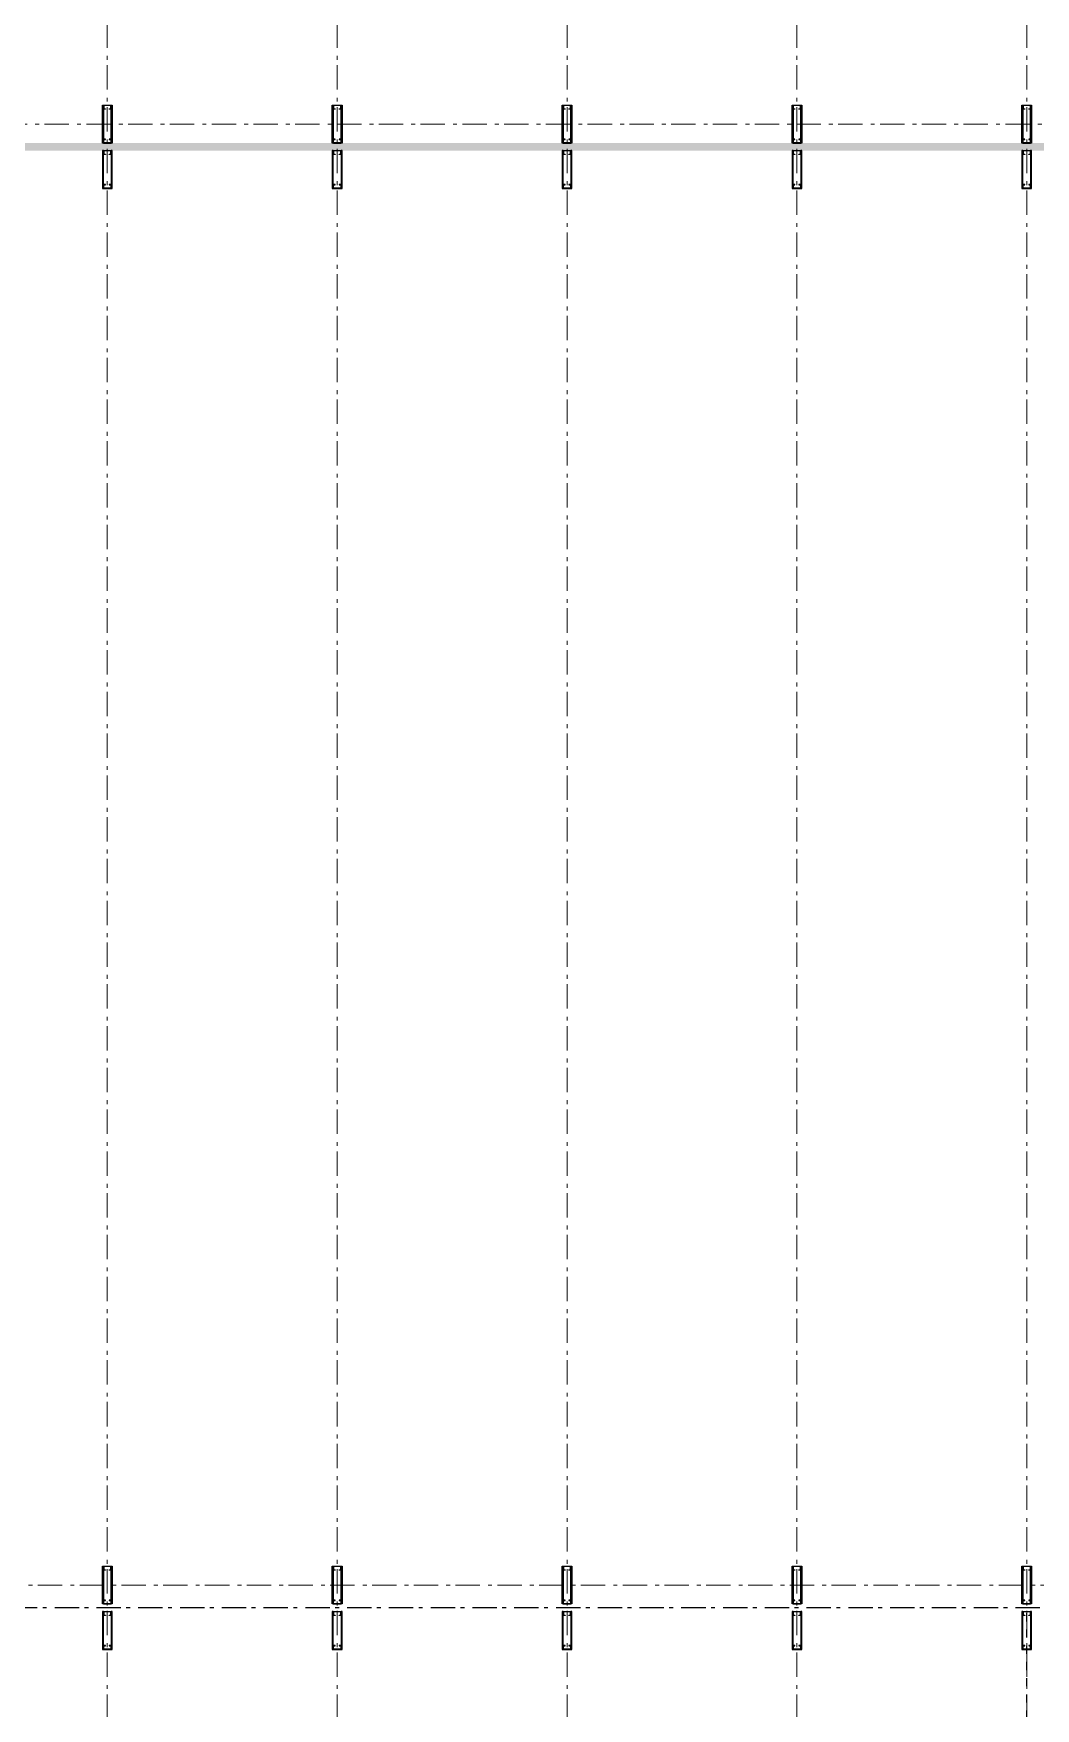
# Model space of a CAD drawing. Header units: millimetres. Extents: x 199 to 443, y 158 to 366.
# Drawn here: x 340.7 to 366.42, y 235.08 to 278.07 of the extents above; entities that cross this region are included whole.
import ezdxf

# ---------------------------------------------------------------- set-up
doc = ezdxf.new("R2010")
doc.units = ezdxf.units.MM
for name, pattern in [('DASHDOT2', [12.7, 6.35, -3.175, 0, -3.175]), ('STYLE_01', [0.416641, 0.208282, -0.208359]), ('STYLE_12', [1.04164, 0.625, -0.208282, 0.069427, -0.138931])]:
    doc.linetypes.add(name, pattern=pattern)
doc.layers.add('000 - MUROS', color=252, linetype='Continuous')
doc.layers.add('Mobiliario', color=8, linetype='Continuous')
doc.layers.add('Eje-Columnas', color=252, linetype='STYLE_12', lineweight=5)
doc.layers.add('Terreno', color=8, linetype='DASHDOT2', lineweight=9)

msp = doc.modelspace()

# ---------------------------------------------------------------- hatches: boundary and pattern name
at = {"layer": 'Mobiliario', "transparency": 33554687}
h = msp.add_hatch(color=256, dxfattribs=at)
h.dxf.hatch_style = 1
h.paths.add_polyline_path([(413.517, 275.262), (277.28, 275.262), (277.28, 275.066), (413.517, 275.066)])

# ---------------------------------------------------------------- linework, layer by layer
at = {"layer": '000 - MUROS', "linetype": 'STYLE_12'}
msp.add_line((390.117, 237.662), (289.508, 237.662), dxfattribs=at)
at = {"layer": '000 - MUROS', "color": 8, "linetype": 'STYLE_01'}
msp.add_line((366.192, 218.566), (366.192, 237.562), dxfattribs=at)
at = {"layer": '000 - MUROS', "color": 8}
for points in [[(342.467, 276.23), (342.492, 276.23), (342.492, 275.26), (342.467, 275.26)], [(342.692, 276.23), (342.717, 276.23), (342.717, 275.26), (342.692, 275.26)], [(348.367, 276.23), (348.392, 276.23), (348.392, 275.26), (348.367, 275.26)], [(348.592, 276.23), (348.617, 276.23), (348.617, 275.26), (348.592, 275.26)], [(354.267, 276.23), (354.292, 276.23), (354.292, 275.26), (354.267, 275.26)], [(354.492, 276.23), (354.517, 276.23), (354.517, 275.26), (354.492, 275.26)], [(360.167, 276.23), (360.192, 276.23), (360.192, 275.26), (360.167, 275.26)], [(360.392, 276.23), (360.417, 276.23), (360.417, 275.26), (360.392, 275.26)], [(366.067, 276.23), (366.092, 276.23), (366.092, 275.26), (366.067, 275.26)], [(366.292, 276.23), (366.317, 276.23), (366.317, 275.26), (366.292, 275.26)], [(342.467, 274.094), (342.492, 274.094), (342.492, 275.064), (342.467, 275.064)], [(342.692, 274.094), (342.717, 274.094), (342.717, 275.064), (342.692, 275.064)], [(348.367, 274.094), (348.392, 274.094), (348.392, 275.064), (348.367, 275.064)], [(348.592, 274.094), (348.617, 274.094), (348.617, 275.064), (348.592, 275.064)], [(354.267, 274.094), (354.292, 274.094), (354.292, 275.064), (354.267, 275.064)], [(354.492, 274.094), (354.517, 274.094), (354.517, 275.064), (354.492, 275.064)], [(360.167, 274.094), (360.192, 274.094), (360.192, 275.064), (360.167, 275.064)], [(360.392, 274.094), (360.417, 274.094), (360.417, 275.064), (360.392, 275.064)], [(366.067, 274.094), (366.092, 274.094), (366.092, 275.064), (366.067, 275.064)], [(366.292, 274.094), (366.317, 274.094), (366.317, 275.064), (366.292, 275.064)], [(342.467, 238.73), (342.492, 238.73), (342.492, 237.76), (342.467, 237.76)], [(342.692, 238.73), (342.717, 238.73), (342.717, 237.76), (342.692, 237.76)], [(348.367, 238.73), (348.392, 238.73), (348.392, 237.76), (348.367, 237.76)], [(348.592, 238.73), (348.617, 238.73), (348.617, 237.76), (348.592, 237.76)], [(354.267, 238.73), (354.292, 238.73), (354.292, 237.76), (354.267, 237.76)], [(354.492, 238.73), (354.517, 238.73), (354.517, 237.76), (354.492, 237.76)], [(360.167, 238.73), (360.192, 238.73), (360.192, 237.76), (360.167, 237.76)], [(360.392, 238.73), (360.417, 238.73), (360.417, 237.76), (360.392, 237.76)], [(366.067, 238.73), (366.092, 238.73), (366.092, 237.76), (366.067, 237.76)], [(366.292, 238.73), (366.317, 238.73), (366.317, 237.76), (366.292, 237.76)], [(342.467, 236.594), (342.492, 236.594), (342.492, 237.564), (342.467, 237.564)], [(342.692, 236.594), (342.717, 236.594), (342.717, 237.564), (342.692, 237.564)], [(348.367, 236.594), (348.392, 236.594), (348.392, 237.564), (348.367, 237.564)], [(348.592, 236.594), (348.617, 236.594), (348.617, 237.564), (348.592, 237.564)], [(354.267, 236.594), (354.292, 236.594), (354.292, 237.564), (354.267, 237.564)], [(354.492, 236.594), (354.517, 236.594), (354.517, 237.564), (354.492, 237.564)], [(360.167, 236.594), (360.192, 236.594), (360.192, 237.564), (360.167, 237.564)], [(360.392, 236.594), (360.417, 236.594), (360.417, 237.564), (360.392, 237.564)], [(366.067, 236.594), (366.092, 236.594), (366.092, 237.564), (366.067, 237.564)], [(366.292, 236.594), (366.317, 236.594), (366.317, 237.564), (366.292, 237.564)]]:
    msp.add_lwpolyline(points, close=True, dxfattribs=at)
at = {"layer": '000 - MUROS'}
for points in [[(342.542, 276.138), (342.542, 276.13), (342.497, 276.13, -0.414214), (342.492, 276.135), (342.492, 276.225, -0.414214), (342.497, 276.23), (342.687, 276.23, -0.414214), (342.692, 276.225), (342.692, 276.135, -0.414214), (342.687, 276.13), (342.642, 276.13), (342.642, 276.138), (342.679, 276.138, 0.414214), (342.684, 276.143), (342.684, 276.217, 0.414214), (342.679, 276.222), (342.505, 276.222, 0.414214), (342.5, 276.217), (342.5, 276.143, 0.414214), (342.505, 276.138)], [(348.442, 276.138), (348.442, 276.13), (348.397, 276.13, -0.414214), (348.392, 276.135), (348.392, 276.225, -0.414214), (348.397, 276.23), (348.587, 276.23, -0.414214), (348.592, 276.225), (348.592, 276.135, -0.414214), (348.587, 276.13), (348.542, 276.13), (348.542, 276.138), (348.579, 276.138, 0.414214), (348.584, 276.143), (348.584, 276.217, 0.414214), (348.579, 276.222), (348.405, 276.222, 0.414214), (348.4, 276.217), (348.4, 276.143, 0.414214), (348.405, 276.138)], [(354.342, 276.138), (354.342, 276.13), (354.297, 276.13, -0.414214), (354.292, 276.135), (354.292, 276.225, -0.414214), (354.297, 276.23), (354.487, 276.23, -0.414214), (354.492, 276.225), (354.492, 276.135, -0.414214), (354.487, 276.13), (354.442, 276.13), (354.442, 276.138), (354.479, 276.138, 0.414214), (354.484, 276.143), (354.484, 276.217, 0.414214), (354.479, 276.222), (354.305, 276.222, 0.414214), (354.3, 276.217), (354.3, 276.143, 0.414214), (354.305, 276.138)], [(360.242, 276.138), (360.242, 276.13), (360.197, 276.13, -0.414214), (360.192, 276.135), (360.192, 276.225, -0.414214), (360.197, 276.23), (360.387, 276.23, -0.414214), (360.392, 276.225), (360.392, 276.135, -0.414214), (360.387, 276.13), (360.342, 276.13), (360.342, 276.138), (360.379, 276.138, 0.414214), (360.384, 276.143), (360.384, 276.217, 0.414214), (360.379, 276.222), (360.205, 276.222, 0.414214), (360.2, 276.217), (360.2, 276.143, 0.414214), (360.205, 276.138)], [(366.142, 276.138), (366.142, 276.13), (366.097, 276.13, -0.414214), (366.092, 276.135), (366.092, 276.225, -0.414214), (366.097, 276.23), (366.287, 276.23, -0.414214), (366.292, 276.225), (366.292, 276.135, -0.414214), (366.287, 276.13), (366.242, 276.13), (366.242, 276.138), (366.279, 276.138, 0.414214), (366.284, 276.143), (366.284, 276.217, 0.414214), (366.279, 276.222), (366.105, 276.222, 0.414214), (366.1, 276.217), (366.1, 276.143, 0.414214), (366.105, 276.138)], [(342.542, 275.352), (342.542, 275.36), (342.497, 275.36, 0.414214), (342.492, 275.355), (342.492, 275.265, 0.414214), (342.497, 275.26), (342.687, 275.26, 0.414214), (342.692, 275.265), (342.692, 275.355, 0.414214), (342.687, 275.36), (342.642, 275.36), (342.642, 275.352), (342.679, 275.352, -0.414214), (342.684, 275.347), (342.684, 275.273, -0.414214), (342.679, 275.268), (342.505, 275.268, -0.414214), (342.5, 275.273), (342.5, 275.347, -0.414214), (342.505, 275.352)], [(348.442, 275.352), (348.442, 275.36), (348.397, 275.36, 0.414214), (348.392, 275.355), (348.392, 275.265, 0.414214), (348.397, 275.26), (348.587, 275.26, 0.414214), (348.592, 275.265), (348.592, 275.355, 0.414214), (348.587, 275.36), (348.542, 275.36), (348.542, 275.352), (348.579, 275.352, -0.414214), (348.584, 275.347), (348.584, 275.273, -0.414214), (348.579, 275.268), (348.405, 275.268, -0.414214), (348.4, 275.273), (348.4, 275.347, -0.414214), (348.405, 275.352)], [(354.342, 275.352), (354.342, 275.36), (354.297, 275.36, 0.414214), (354.292, 275.355), (354.292, 275.265, 0.414214), (354.297, 275.26), (354.487, 275.26, 0.414214), (354.492, 275.265), (354.492, 275.355, 0.414214), (354.487, 275.36), (354.442, 275.36), (354.442, 275.352), (354.479, 275.352, -0.414214), (354.484, 275.347), (354.484, 275.273, -0.414214), (354.479, 275.268), (354.305, 275.268, -0.414214), (354.3, 275.273), (354.3, 275.347, -0.414214), (354.305, 275.352)], [(360.242, 275.352), (360.242, 275.36), (360.197, 275.36, 0.414214), (360.192, 275.355), (360.192, 275.265, 0.414214), (360.197, 275.26), (360.387, 275.26, 0.414214), (360.392, 275.265), (360.392, 275.355, 0.414214), (360.387, 275.36), (360.342, 275.36), (360.342, 275.352), (360.379, 275.352, -0.414214), (360.384, 275.347), (360.384, 275.273, -0.414214), (360.379, 275.268), (360.205, 275.268, -0.414214), (360.2, 275.273), (360.2, 275.347, -0.414214), (360.205, 275.352)], [(366.142, 275.352), (366.142, 275.36), (366.097, 275.36, 0.414214), (366.092, 275.355), (366.092, 275.265, 0.414214), (366.097, 275.26), (366.287, 275.26, 0.414214), (366.292, 275.265), (366.292, 275.355, 0.414214), (366.287, 275.36), (366.242, 275.36), (366.242, 275.352), (366.279, 275.352, -0.414214), (366.284, 275.347), (366.284, 275.273, -0.414214), (366.279, 275.268), (366.105, 275.268, -0.414214), (366.1, 275.273), (366.1, 275.347, -0.414214), (366.105, 275.352)], [(342.542, 274.972), (342.542, 274.964), (342.497, 274.964, -0.414214), (342.492, 274.969), (342.492, 275.059, -0.414214), (342.497, 275.064), (342.687, 275.064, -0.414214), (342.692, 275.059), (342.692, 274.969, -0.414214), (342.687, 274.964), (342.642, 274.964), (342.642, 274.972), (342.679, 274.972, 0.414214), (342.684, 274.977), (342.684, 275.051, 0.414214), (342.679, 275.056), (342.505, 275.056, 0.414214), (342.5, 275.051), (342.5, 274.977, 0.414214), (342.505, 274.972)], [(348.442, 274.972), (348.442, 274.964), (348.397, 274.964, -0.414214), (348.392, 274.969), (348.392, 275.059, -0.414214), (348.397, 275.064), (348.587, 275.064, -0.414214), (348.592, 275.059), (348.592, 274.969, -0.414214), (348.587, 274.964), (348.542, 274.964), (348.542, 274.972), (348.579, 274.972, 0.414214), (348.584, 274.977), (348.584, 275.051, 0.414214), (348.579, 275.056), (348.405, 275.056, 0.414214), (348.4, 275.051), (348.4, 274.977, 0.414214), (348.405, 274.972)], [(354.342, 274.972), (354.342, 274.964), (354.297, 274.964, -0.414214), (354.292, 274.969), (354.292, 275.059, -0.414214), (354.297, 275.064), (354.487, 275.064, -0.414214), (354.492, 275.059), (354.492, 274.969, -0.414214), (354.487, 274.964), (354.442, 274.964), (354.442, 274.972), (354.479, 274.972, 0.414214), (354.484, 274.977), (354.484, 275.051, 0.414214), (354.479, 275.056), (354.305, 275.056, 0.414214), (354.3, 275.051), (354.3, 274.977, 0.414214), (354.305, 274.972)], [(360.242, 274.972), (360.242, 274.964), (360.197, 274.964, -0.414214), (360.192, 274.969), (360.192, 275.059, -0.414214), (360.197, 275.064), (360.387, 275.064, -0.414214), (360.392, 275.059), (360.392, 274.969, -0.414214), (360.387, 274.964), (360.342, 274.964), (360.342, 274.972), (360.379, 274.972, 0.414214), (360.384, 274.977), (360.384, 275.051, 0.414214), (360.379, 275.056), (360.205, 275.056, 0.414214), (360.2, 275.051), (360.2, 274.977, 0.414214), (360.205, 274.972)], [(366.142, 274.972), (366.142, 274.964), (366.097, 274.964, -0.414214), (366.092, 274.969), (366.092, 275.059, -0.414214), (366.097, 275.064), (366.287, 275.064, -0.414214), (366.292, 275.059), (366.292, 274.969, -0.414214), (366.287, 274.964), (366.242, 274.964), (366.242, 274.972), (366.279, 274.972, 0.414214), (366.284, 274.977), (366.284, 275.051, 0.414214), (366.279, 275.056), (366.105, 275.056, 0.414214), (366.1, 275.051), (366.1, 274.977, 0.414214), (366.105, 274.972)], [(342.542, 274.186), (342.542, 274.194), (342.497, 274.194, 0.414214), (342.492, 274.189), (342.492, 274.099, 0.414214), (342.497, 274.094), (342.687, 274.094, 0.414214), (342.692, 274.099), (342.692, 274.189, 0.414214), (342.687, 274.194), (342.642, 274.194), (342.642, 274.186), (342.679, 274.186, -0.414214), (342.684, 274.181), (342.684, 274.107, -0.414214), (342.679, 274.102), (342.505, 274.102, -0.414214), (342.5, 274.107), (342.5, 274.181, -0.414214), (342.505, 274.186)], [(348.442, 274.186), (348.442, 274.194), (348.397, 274.194, 0.414214), (348.392, 274.189), (348.392, 274.099, 0.414214), (348.397, 274.094), (348.587, 274.094, 0.414214), (348.592, 274.099), (348.592, 274.189, 0.414214), (348.587, 274.194), (348.542, 274.194), (348.542, 274.186), (348.579, 274.186, -0.414214), (348.584, 274.181), (348.584, 274.107, -0.414214), (348.579, 274.102), (348.405, 274.102, -0.414214), (348.4, 274.107), (348.4, 274.181, -0.414214), (348.405, 274.186)], [(354.342, 274.186), (354.342, 274.194), (354.297, 274.194, 0.414214), (354.292, 274.189), (354.292, 274.099, 0.414214), (354.297, 274.094), (354.487, 274.094, 0.414214), (354.492, 274.099), (354.492, 274.189, 0.414214), (354.487, 274.194), (354.442, 274.194), (354.442, 274.186), (354.479, 274.186, -0.414214), (354.484, 274.181), (354.484, 274.107, -0.414214), (354.479, 274.102), (354.305, 274.102, -0.414214), (354.3, 274.107), (354.3, 274.181, -0.414214), (354.305, 274.186)], [(360.242, 274.186), (360.242, 274.194), (360.197, 274.194, 0.414214), (360.192, 274.189), (360.192, 274.099, 0.414214), (360.197, 274.094), (360.387, 274.094, 0.414214), (360.392, 274.099), (360.392, 274.189, 0.414214), (360.387, 274.194), (360.342, 274.194), (360.342, 274.186), (360.379, 274.186, -0.414214), (360.384, 274.181), (360.384, 274.107, -0.414214), (360.379, 274.102), (360.205, 274.102, -0.414214), (360.2, 274.107), (360.2, 274.181, -0.414214), (360.205, 274.186)], [(366.142, 274.186), (366.142, 274.194), (366.097, 274.194, 0.414214), (366.092, 274.189), (366.092, 274.099, 0.414214), (366.097, 274.094), (366.287, 274.094, 0.414214), (366.292, 274.099), (366.292, 274.189, 0.414214), (366.287, 274.194), (366.242, 274.194), (366.242, 274.186), (366.279, 274.186, -0.414214), (366.284, 274.181), (366.284, 274.107, -0.414214), (366.279, 274.102), (366.105, 274.102, -0.414214), (366.1, 274.107), (366.1, 274.181, -0.414214), (366.105, 274.186)], [(342.542, 238.638), (342.542, 238.63), (342.497, 238.63, -0.414214), (342.492, 238.635), (342.492, 238.725, -0.414214), (342.497, 238.73), (342.687, 238.73, -0.414214), (342.692, 238.725), (342.692, 238.635, -0.414214), (342.687, 238.63), (342.642, 238.63), (342.642, 238.638), (342.679, 238.638, 0.414214), (342.684, 238.643), (342.684, 238.717, 0.414214), (342.679, 238.722), (342.505, 238.722, 0.414214), (342.5, 238.717), (342.5, 238.643, 0.414214), (342.505, 238.638)], [(348.442, 238.638), (348.442, 238.63), (348.397, 238.63, -0.414214), (348.392, 238.635), (348.392, 238.725, -0.414214), (348.397, 238.73), (348.587, 238.73, -0.414214), (348.592, 238.725), (348.592, 238.635, -0.414214), (348.587, 238.63), (348.542, 238.63), (348.542, 238.638), (348.579, 238.638, 0.414214), (348.584, 238.643), (348.584, 238.717, 0.414214), (348.579, 238.722), (348.405, 238.722, 0.414214), (348.4, 238.717), (348.4, 238.643, 0.414214), (348.405, 238.638)], [(354.342, 238.638), (354.342, 238.63), (354.297, 238.63, -0.414214), (354.292, 238.635), (354.292, 238.725, -0.414214), (354.297, 238.73), (354.487, 238.73, -0.414214), (354.492, 238.725), (354.492, 238.635, -0.414214), (354.487, 238.63), (354.442, 238.63), (354.442, 238.638), (354.479, 238.638, 0.414214), (354.484, 238.643), (354.484, 238.717, 0.414214), (354.479, 238.722), (354.305, 238.722, 0.414214), (354.3, 238.717), (354.3, 238.643, 0.414214), (354.305, 238.638)], [(360.242, 238.638), (360.242, 238.63), (360.197, 238.63, -0.414214), (360.192, 238.635), (360.192, 238.725, -0.414214), (360.197, 238.73), (360.387, 238.73, -0.414214), (360.392, 238.725), (360.392, 238.635, -0.414214), (360.387, 238.63), (360.342, 238.63), (360.342, 238.638), (360.379, 238.638, 0.414214), (360.384, 238.643), (360.384, 238.717, 0.414214), (360.379, 238.722), (360.205, 238.722, 0.414214), (360.2, 238.717), (360.2, 238.643, 0.414214), (360.205, 238.638)], [(366.142, 238.638), (366.142, 238.63), (366.097, 238.63, -0.414214), (366.092, 238.635), (366.092, 238.725, -0.414214), (366.097, 238.73), (366.287, 238.73, -0.414214), (366.292, 238.725), (366.292, 238.635, -0.414214), (366.287, 238.63), (366.242, 238.63), (366.242, 238.638), (366.279, 238.638, 0.414214), (366.284, 238.643), (366.284, 238.717, 0.414214), (366.279, 238.722), (366.105, 238.722, 0.414214), (366.1, 238.717), (366.1, 238.643, 0.414214), (366.105, 238.638)], [(342.542, 237.852), (342.542, 237.86), (342.497, 237.86, 0.414214), (342.492, 237.855), (342.492, 237.765, 0.414214), (342.497, 237.76), (342.687, 237.76, 0.414214), (342.692, 237.765), (342.692, 237.855, 0.414214), (342.687, 237.86), (342.642, 237.86), (342.642, 237.852), (342.679, 237.852, -0.414214), (342.684, 237.847), (342.684, 237.773, -0.414214), (342.679, 237.768), (342.505, 237.768, -0.414214), (342.5, 237.773), (342.5, 237.847, -0.414214), (342.505, 237.852)], [(348.442, 237.852), (348.442, 237.86), (348.397, 237.86, 0.414214), (348.392, 237.855), (348.392, 237.765, 0.414214), (348.397, 237.76), (348.587, 237.76, 0.414214), (348.592, 237.765), (348.592, 237.855, 0.414214), (348.587, 237.86), (348.542, 237.86), (348.542, 237.852), (348.579, 237.852, -0.414214), (348.584, 237.847), (348.584, 237.773, -0.414214), (348.579, 237.768), (348.405, 237.768, -0.414214), (348.4, 237.773), (348.4, 237.847, -0.414214), (348.405, 237.852)], [(354.342, 237.852), (354.342, 237.86), (354.297, 237.86, 0.414214), (354.292, 237.855), (354.292, 237.765, 0.414214), (354.297, 237.76), (354.487, 237.76, 0.414214), (354.492, 237.765), (354.492, 237.855, 0.414214), (354.487, 237.86), (354.442, 237.86), (354.442, 237.852), (354.479, 237.852, -0.414214), (354.484, 237.847), (354.484, 237.773, -0.414214), (354.479, 237.768), (354.305, 237.768, -0.414214), (354.3, 237.773), (354.3, 237.847, -0.414214), (354.305, 237.852)], [(360.242, 237.852), (360.242, 237.86), (360.197, 237.86, 0.414214), (360.192, 237.855), (360.192, 237.765, 0.414214), (360.197, 237.76), (360.387, 237.76, 0.414214), (360.392, 237.765), (360.392, 237.855, 0.414214), (360.387, 237.86), (360.342, 237.86), (360.342, 237.852), (360.379, 237.852, -0.414214), (360.384, 237.847), (360.384, 237.773, -0.414214), (360.379, 237.768), (360.205, 237.768, -0.414214), (360.2, 237.773), (360.2, 237.847, -0.414214), (360.205, 237.852)], [(366.142, 237.852), (366.142, 237.86), (366.097, 237.86, 0.414214), (366.092, 237.855), (366.092, 237.765, 0.414214), (366.097, 237.76), (366.287, 237.76, 0.414214), (366.292, 237.765), (366.292, 237.855, 0.414214), (366.287, 237.86), (366.242, 237.86), (366.242, 237.852), (366.279, 237.852, -0.414214), (366.284, 237.847), (366.284, 237.773, -0.414214), (366.279, 237.768), (366.105, 237.768, -0.414214), (366.1, 237.773), (366.1, 237.847, -0.414214), (366.105, 237.852)], [(342.542, 237.472), (342.542, 237.464), (342.497, 237.464, -0.414214), (342.492, 237.469), (342.492, 237.559, -0.414214), (342.497, 237.564), (342.687, 237.564, -0.414214), (342.692, 237.559), (342.692, 237.469, -0.414214), (342.687, 237.464), (342.642, 237.464), (342.642, 237.472), (342.679, 237.472, 0.414214), (342.684, 237.477), (342.684, 237.551, 0.414214), (342.679, 237.556), (342.505, 237.556, 0.414214), (342.5, 237.551), (342.5, 237.477, 0.414214), (342.505, 237.472)], [(348.442, 237.472), (348.442, 237.464), (348.397, 237.464, -0.414214), (348.392, 237.469), (348.392, 237.559, -0.414214), (348.397, 237.564), (348.587, 237.564, -0.414214), (348.592, 237.559), (348.592, 237.469, -0.414214), (348.587, 237.464), (348.542, 237.464), (348.542, 237.472), (348.579, 237.472, 0.414214), (348.584, 237.477), (348.584, 237.551, 0.414214), (348.579, 237.556), (348.405, 237.556, 0.414214), (348.4, 237.551), (348.4, 237.477, 0.414214), (348.405, 237.472)], [(354.342, 237.472), (354.342, 237.464), (354.297, 237.464, -0.414214), (354.292, 237.469), (354.292, 237.559, -0.414214), (354.297, 237.564), (354.487, 237.564, -0.414214), (354.492, 237.559), (354.492, 237.469, -0.414214), (354.487, 237.464), (354.442, 237.464), (354.442, 237.472), (354.479, 237.472, 0.414214), (354.484, 237.477), (354.484, 237.551, 0.414214), (354.479, 237.556), (354.305, 237.556, 0.414214), (354.3, 237.551), (354.3, 237.477, 0.414214), (354.305, 237.472)], [(360.242, 237.472), (360.242, 237.464), (360.197, 237.464, -0.414214), (360.192, 237.469), (360.192, 237.559, -0.414214), (360.197, 237.564), (360.387, 237.564, -0.414214), (360.392, 237.559), (360.392, 237.469, -0.414214), (360.387, 237.464), (360.342, 237.464), (360.342, 237.472), (360.379, 237.472, 0.414214), (360.384, 237.477), (360.384, 237.551, 0.414214), (360.379, 237.556), (360.205, 237.556, 0.414214), (360.2, 237.551), (360.2, 237.477, 0.414214), (360.205, 237.472)], [(366.142, 237.472), (366.142, 237.464), (366.097, 237.464, -0.414214), (366.092, 237.469), (366.092, 237.559, -0.414214), (366.097, 237.564), (366.287, 237.564, -0.414214), (366.292, 237.559), (366.292, 237.469, -0.414214), (366.287, 237.464), (366.242, 237.464), (366.242, 237.472), (366.279, 237.472, 0.414214), (366.284, 237.477), (366.284, 237.551, 0.414214), (366.279, 237.556), (366.105, 237.556, 0.414214), (366.1, 237.551), (366.1, 237.477, 0.414214), (366.105, 237.472)], [(342.542, 236.686), (342.542, 236.694), (342.497, 236.694, 0.414214), (342.492, 236.689), (342.492, 236.599, 0.414214), (342.497, 236.594), (342.687, 236.594, 0.414214), (342.692, 236.599), (342.692, 236.689, 0.414214), (342.687, 236.694), (342.642, 236.694), (342.642, 236.686), (342.679, 236.686, -0.414214), (342.684, 236.681), (342.684, 236.607, -0.414214), (342.679, 236.602), (342.505, 236.602, -0.414214), (342.5, 236.607), (342.5, 236.681, -0.414214), (342.505, 236.686)], [(348.442, 236.686), (348.442, 236.694), (348.397, 236.694, 0.414214), (348.392, 236.689), (348.392, 236.599, 0.414214), (348.397, 236.594), (348.587, 236.594, 0.414214), (348.592, 236.599), (348.592, 236.689, 0.414214), (348.587, 236.694), (348.542, 236.694), (348.542, 236.686), (348.579, 236.686, -0.414214), (348.584, 236.681), (348.584, 236.607, -0.414214), (348.579, 236.602), (348.405, 236.602, -0.414214), (348.4, 236.607), (348.4, 236.681, -0.414214), (348.405, 236.686)], [(354.342, 236.686), (354.342, 236.694), (354.297, 236.694, 0.414214), (354.292, 236.689), (354.292, 236.599, 0.414214), (354.297, 236.594), (354.487, 236.594, 0.414214), (354.492, 236.599), (354.492, 236.689, 0.414214), (354.487, 236.694), (354.442, 236.694), (354.442, 236.686), (354.479, 236.686, -0.414214), (354.484, 236.681), (354.484, 236.607, -0.414214), (354.479, 236.602), (354.305, 236.602, -0.414214), (354.3, 236.607), (354.3, 236.681, -0.414214), (354.305, 236.686)], [(360.242, 236.686), (360.242, 236.694), (360.197, 236.694, 0.414214), (360.192, 236.689), (360.192, 236.599, 0.414214), (360.197, 236.594), (360.387, 236.594, 0.414214), (360.392, 236.599), (360.392, 236.689, 0.414214), (360.387, 236.694), (360.342, 236.694), (360.342, 236.686), (360.379, 236.686, -0.414214), (360.384, 236.681), (360.384, 236.607, -0.414214), (360.379, 236.602), (360.205, 236.602, -0.414214), (360.2, 236.607), (360.2, 236.681, -0.414214), (360.205, 236.686)], [(366.142, 236.686), (366.142, 236.694), (366.097, 236.694, 0.414214), (366.092, 236.689), (366.092, 236.599, 0.414214), (366.097, 236.594), (366.287, 236.594, 0.414214), (366.292, 236.599), (366.292, 236.689, 0.414214), (366.287, 236.694), (366.242, 236.694), (366.242, 236.686), (366.279, 236.686, -0.414214), (366.284, 236.681), (366.284, 236.607, -0.414214), (366.279, 236.602), (366.105, 236.602, -0.414214), (366.1, 236.607), (366.1, 236.681, -0.414214), (366.105, 236.686)]]:
    msp.add_lwpolyline(points, format="xyb", close=True, dxfattribs=at)
at = {"layer": 'Eje-Columnas'}
for points in [[(342.592, 349.094), (342.592, 191.669)], [(348.492, 349.094), (348.492, 196.959)], [(354.392, 349.094), (354.392, 202.184)], [(360.292, 349.094), (360.292, 207.459)], [(366.192, 349.094), (366.192, 212.78)], [(283.083, 275.745), (431.417, 275.745)], [(289.344, 238.245), (390.117, 238.245)]]:
    msp.add_lwpolyline(points, dxfattribs=at)
at = {"layer": 'Terreno', "color": 1, "linetype": 'STYLE_01', "ltscale": 0.1}
msp.add_open_spline([(415.593, 254.087), (415.49, 253.979), (415.305, 253.795), (414.763, 253.28), (414.407, 252.95), (413.78, 252.36), (413.572, 252.163), (413.199, 251.804), (413.039, 251.648), (412.737, 251.35), (412.593, 251.205), (412.177, 250.786), (411.925, 250.527), (411.234, 249.814), (410.862, 249.428), (410.445, 249.012), (410.335, 248.903), (410.145, 248.722), (410.067, 248.649), (409.979, 248.571), (409.957, 248.551), (409.898, 248.5), (409.864, 248.471), (409.762, 248.384), (409.684, 248.319), (409.525, 248.189), (409.442, 248.121), (409.18, 247.913), (408.99, 247.765), (408.373, 247.298), (407.898, 246.954), (406.914, 246.25), (406.42, 245.902), (405.654, 245.357), (405.412, 245.185), (404.666, 244.648), (404.181, 244.293), (403.243, 243.601), (402.789, 243.263), (401.844, 242.557), (401.357, 242.193), (400.274, 241.386), (399.648, 240.923), (398.368, 239.979), (397.721, 239.502), (396.421, 238.541), (395.766, 238.057), (394.777, 237.322), (394.445, 237.075), (393.446, 236.33), (392.805, 235.848), (391.572, 234.93), (390.979, 234.492), (390.26, 233.972), (390.117, 233.869), (389.79, 233.634), (389.611, 233.506), (389.028, 233.086), (388.579, 232.76), (387.928, 232.263), (387.775, 232.145), (387.52, 231.944), (387.42, 231.864), (387.114, 231.619), (386.931, 231.469), (386.679, 231.26), (386.594, 231.189), (386.422, 231.044), (386.336, 230.972), (386.081, 230.756), (385.913, 230.613), (385.418, 230.186), (385.097, 229.904), (384.16, 229.071), (383.569, 228.531), (382.47, 227.514), (381.958, 227.034), (380.932, 226.077), (380.434, 225.613), (379.404, 224.666), (378.881, 224.189), (377.289, 222.748), (376.199, 221.773), (373.614, 219.457), (372.142, 218.136), (369.203, 215.494), (367.736, 214.172), (364.641, 211.382), (363.019, 209.916), (359.791, 207.008), (358.185, 205.563), (355.703, 203.348), (354.824, 202.567), (353.05, 200.994), (352.157, 200.204), (349.463, 197.822), (347.649, 196.216), (345.259, 194.077), (344.692, 193.568), (342.991, 192.034), (341.879, 191.022), (339.696, 189.039), (338.623, 188.067), (336.708, 186.352), (335.86, 185.602), (334.374, 184.308), (333.733, 183.758), (332.611, 182.812), (332.13, 182.411), (331.147, 181.606), (330.649, 181.202), (329.136, 179.99), (328.101, 179.178), (325.823, 177.415), (324.574, 176.461), (322.217, 174.667), (321.116, 173.828), (317.744, 171.25), (315.455, 169.483), (312.84, 167.415), (312.523, 167.163), (312.205, 166.91)], degree=3, knots=[144.113521, 144.113521, 144.113521, 144.113521, 145.642696, 145.642696, 147.171872, 147.171872, 147.851549, 147.851549, 148.309987, 148.309987, 148.768426, 148.768426, 149.685302, 149.685302, 151.519055, 151.519055, 152.319616, 152.319616, 153.119532, 153.119532, 153.44319, 153.44319, 153.766847, 153.766847, 154.310579, 154.310579, 154.854312, 154.854312, 155.941778, 155.941778, 158.116709, 158.116709, 159.95415, 159.95415, 160.761625, 160.761625, 162.376574, 162.376574, 163.991524, 163.991524, 165.835983, 165.835983, 168.237871, 168.237871, 170.639758, 170.639758, 173.041646, 173.041646, 174.249489, 174.249489, 176.665176, 176.665176, 179.080862, 179.080862, 179.706822, 179.706822, 180.332782, 180.332782, 181.584702, 181.584702, 181.953882, 181.953882, 182.185391, 182.185391, 182.648408, 182.648408, 182.911542, 182.911542, 183.174676, 183.174676, 183.700944, 183.700944, 184.753481, 184.753481, 186.858554, 186.858554, 188.886619, 188.886619, 191.121985, 191.121985, 193.357352, 193.357352, 197.828085, 197.828085, 203.730984, 203.730984, 209.633883, 209.633883, 216.187766, 216.187766, 222.741648, 222.741648, 226.333128, 226.333128, 229.924608, 229.924608, 237.107567, 237.107567, 239.333244, 239.333244, 243.784596, 243.784596, 248.235948, 248.235948, 251.842119, 251.842119, 254.611212, 254.611212, 256.708618, 256.708618, 258.806024, 258.806024, 263.000837, 263.000837, 267.835136, 267.835136, 271.939119, 271.939119, 280.366186, 280.366186, 281.530417, 281.530417, 281.530417, 281.530417], dxfattribs=at)

doc.saveas('drawing.dxf')
